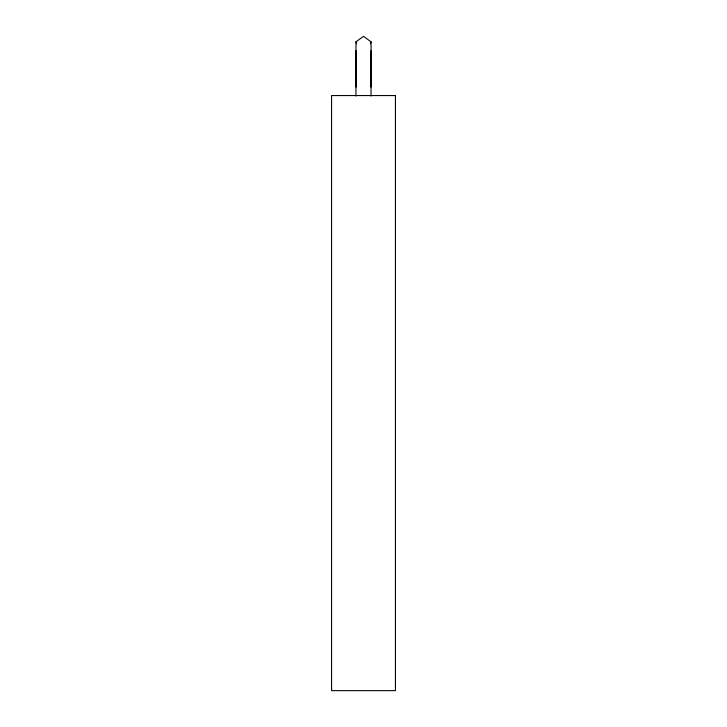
<?xml version="1.0" encoding="UTF-8"?>
<svg xmlns="http://www.w3.org/2000/svg" width="727" height="727" viewBox="0 0 727 727"><rect width="100%" height="100%" fill="white"/><g stroke="black" fill="none" stroke-linecap="round" stroke-linejoin="round"><path stroke-width="1.09" d="M355.966 50.636L355.93 96.091M371.061 50.654L371.024 96.1M370.416 43.802L371.061 41.83L363.509 36.35L355.966 41.83L355.966 87.086M355.966 41.83L356.603 43.802M371.061 41.83L371.061 87.086M395.433 95.555L331.567 95.555L331.567 690.65L395.433 690.65L395.433 95.555"/></g></svg>
